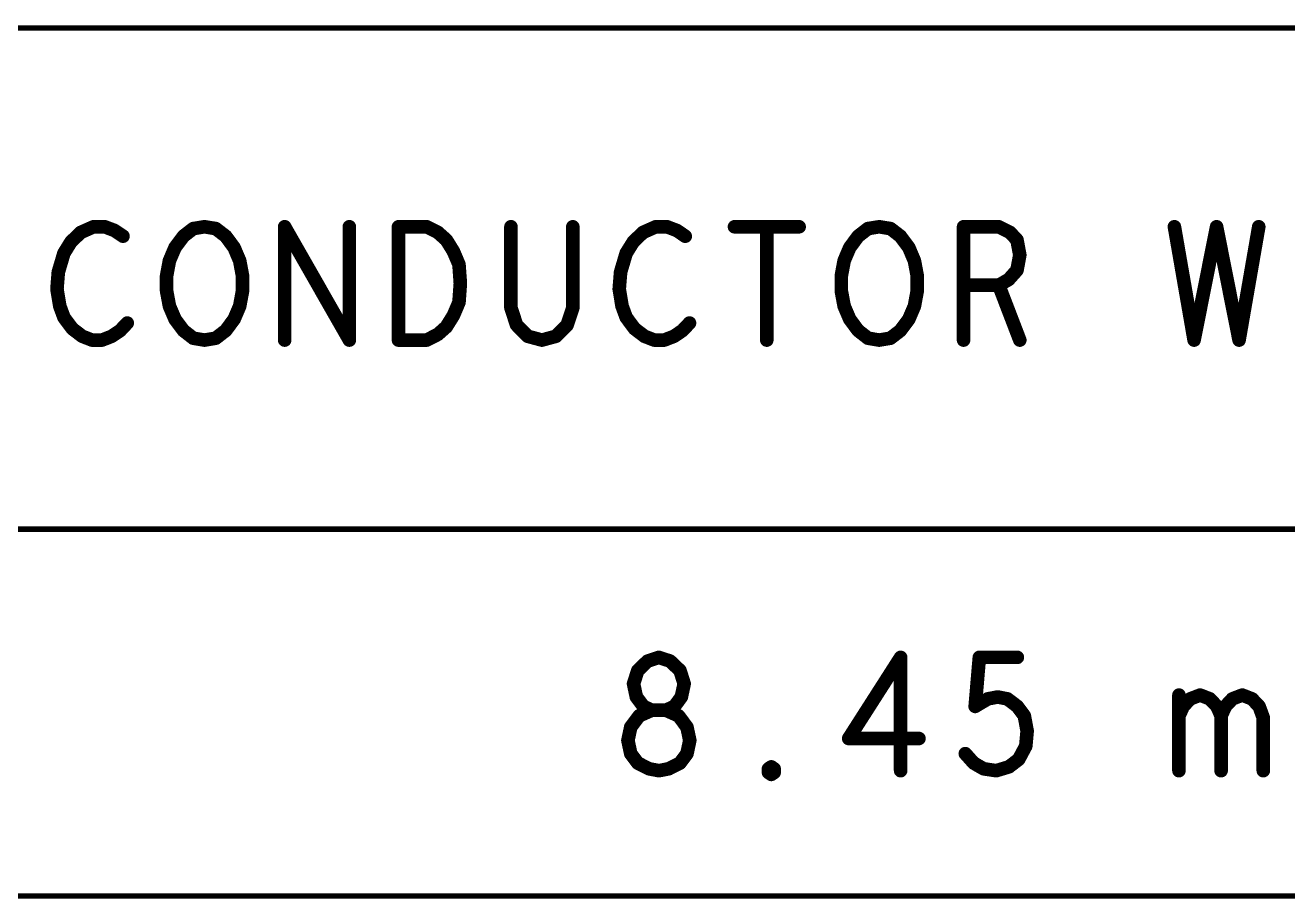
# Model space of a CAD drawing. Extents: x -14.2 to 19.9, y -5.2 to 16.9.
# Drawn here: x -9.905 to -8.513, y 5.677 to 6.641 of the extents above; entities that cross this region are included whole.
import ezdxf

# ---------------------------------------------------------------- set-up
doc = ezdxf.new("R2010")
doc.units = 0
doc.layers.get('0').update_dxf_attribs({"linetype": 'CONTINUOUS'})
doc.layers.add('FAB', color=2, linetype='CONTINUOUS')

# ---------------------------------------------------------------- blocks, each defined once
blk = doc.blocks.new('ROUND_105')
at = {"const_width": 0.0075}
blk.add_lwpolyline([(-0.00375, 0, 1), (0.00375, 0, 1)], format="xyb", close=True, dxfattribs=at)

msp = doc.modelspace()

# ---------------------------------------------------------------- linework, layer by layer
at = {"layer": 'FAB'}
for points, const_width in [([(-1.9748, 6.6377), (-12.3898, 6.6377)], 0.006), ([(-9.8435, 6.4122), (-9.8543, 6.4018)], 0.015), ([(-9.8295, 6.4184), (-9.8435, 6.4122)], 0.015), ([(-9.8171, 6.4184), (-9.8295, 6.4184)], 0.015), ([(-9.8063, 6.4143), (-9.8171, 6.4184)], 0.015), ([(-9.797, 6.408), (-9.8063, 6.4143)], 0.015), ([(-9.7303, 6.408), (-9.7195, 6.4164)], 0.015), ([(-9.7195, 6.4164), (-9.7071, 6.4184)], 0.015), ([(-9.7071, 6.4184), (-9.6947, 6.4164)], 0.015), ([(-9.6947, 6.4164), (-9.6838, 6.408)], 0.015), ([(-9.6187, 6.2934), (-9.6187, 6.4184)], 0.015), ([(-9.6187, 6.4184), (-9.5474, 6.2934)], 0.015), ([(-9.5474, 6.2934), (-9.5474, 6.4184)], 0.015), ([(-9.4932, 6.2934), (-9.4932, 6.4184)], 0.015), ([(-9.4932, 6.4184), (-9.4622, 6.4184)], 0.015), ([(-9.4622, 6.4184), (-9.4498, 6.4122)], 0.015), ([(-9.4498, 6.4122), (-9.4405, 6.4039)], 0.015), ([(-9.3692, 6.4184), (-9.3692, 6.3289)], 0.015), ([(-9.301, 6.3289), (-9.301, 6.4184)], 0.015), ([(-9.2235, 6.4122), (-9.2343, 6.4018)], 0.015), ([(-9.2095, 6.4184), (-9.2235, 6.4122)], 0.015), ([(-9.1971, 6.4184), (-9.2095, 6.4184)], 0.015), ([(-9.1863, 6.4143), (-9.1971, 6.4184)], 0.015), ([(-9.177, 6.408), (-9.1863, 6.4143)], 0.015), ([(-9.1227, 6.4184), (-9.0514, 6.4184)], 0.015), ([(-9.0871, 6.4184), (-9.0871, 6.2934)], 0.015), ([(-8.9863, 6.408), (-8.9755, 6.4164)], 0.015), ([(-8.9755, 6.4164), (-8.9631, 6.4184)], 0.015), ([(-8.9631, 6.4184), (-8.9507, 6.4164)], 0.015), ([(-8.9507, 6.4164), (-8.9398, 6.408)], 0.015), ([(-8.8701, 6.2934), (-8.8701, 6.4184)], 0.015), ([(-8.8701, 6.4184), (-8.8313, 6.4184)], 0.015), ([(-8.8313, 6.4184), (-8.8189, 6.4122)], 0.015), ([(-8.8189, 6.4122), (-8.8112, 6.4039)], 0.015), ([(-8.6376, 6.4184), (-8.6159, 6.2934)], 0.015), ([(-8.6159, 6.2934), (-8.5911, 6.4184)], 0.015), ([(-8.5911, 6.4184), (-8.5663, 6.2934)], 0.015), ([(-8.5663, 6.2934), (-8.5446, 6.4184)], 0.015), ([(-9.8543, 6.4018), (-9.8621, 6.3893)], 0.015), ([(-9.7396, 6.3955), (-9.7303, 6.408)], 0.015), ([(-9.6838, 6.408), (-9.6745, 6.3955)], 0.015), ([(-9.4405, 6.4039), (-9.4327, 6.3914)], 0.015), ([(-9.2343, 6.4018), (-9.2421, 6.3893)], 0.015), ([(-8.9956, 6.3955), (-8.9863, 6.408)], 0.015), ([(-8.9398, 6.408), (-8.9305, 6.3955)], 0.015), ([(-8.8112, 6.4039), (-8.8081, 6.3872)], 0.015), ([(-9.8621, 6.3893), (-9.8683, 6.3684)], 0.015), ([(-9.7458, 6.3809), (-9.7396, 6.3955)], 0.015), ([(-9.6745, 6.3955), (-9.6683, 6.3809)], 0.015), ([(-9.4327, 6.3914), (-9.4265, 6.3768)], 0.015), ([(-9.2421, 6.3893), (-9.2483, 6.3684)], 0.015), ([(-9.0018, 6.3809), (-8.9956, 6.3955)], 0.015), ([(-8.9305, 6.3955), (-8.9243, 6.3809)], 0.015), ([(-8.8081, 6.3872), (-8.8112, 6.3705)], 0.015), ([(-9.7489, 6.3643), (-9.7458, 6.3809)], 0.015), ([(-9.6683, 6.3809), (-9.6652, 6.3643)], 0.015), ([(-9.4265, 6.3768), (-9.425, 6.3559)], 0.015), ([(-9.0049, 6.3643), (-9.0018, 6.3809)], 0.015), ([(-8.9243, 6.3809), (-8.9212, 6.3643)], 0.015), ([(-8.8112, 6.3705), (-8.8205, 6.3601)], 0.015), ([(-9.8683, 6.3684), (-9.8698, 6.3497)], 0.015), ([(-9.7489, 6.3476), (-9.7489, 6.3643)], 0.015), ([(-9.6652, 6.3643), (-9.6652, 6.3476)], 0.015), ([(-9.425, 6.3559), (-9.4265, 6.3351)], 0.015), ([(-9.2483, 6.3684), (-9.2498, 6.3497)], 0.015), ([(-9.0049, 6.3476), (-9.0049, 6.3643)], 0.015), ([(-8.9212, 6.3643), (-8.9212, 6.3476)], 0.015), ([(-8.8205, 6.3601), (-8.8313, 6.3539)], 0.015), ([(-9.8698, 6.3497), (-9.8667, 6.3309)], 0.015), ([(-9.7458, 6.3309), (-9.7489, 6.3476)], 0.015), ([(-9.6652, 6.3476), (-9.6683, 6.3309)], 0.015), ([(-9.2498, 6.3497), (-9.2467, 6.3309)], 0.015), ([(-9.0018, 6.3309), (-9.0049, 6.3476)], 0.015), ([(-8.9212, 6.3476), (-8.9243, 6.3309)], 0.015), ([(-8.8313, 6.3539), (-8.8701, 6.3539)], 0.015), ([(-8.8313, 6.3539), (-8.8081, 6.2934)], 0.015), ([(-9.8667, 6.3309), (-9.8621, 6.3184)], 0.015), ([(-9.7396, 6.3164), (-9.7458, 6.3309)], 0.015), ([(-9.6683, 6.3309), (-9.6745, 6.3164)], 0.015), ([(-9.4265, 6.3351), (-9.4327, 6.3205)], 0.015), ([(-9.3692, 6.3289), (-9.363, 6.3101)], 0.015), ([(-9.3072, 6.3101), (-9.301, 6.3289)], 0.015), ([(-9.2467, 6.3309), (-9.2421, 6.3184)], 0.015), ([(-8.9956, 6.3164), (-9.0018, 6.3309)], 0.015), ([(-8.9243, 6.3309), (-8.9305, 6.3164)], 0.015), ([(-9.8621, 6.3184), (-9.8528, 6.3059)], 0.015), ([(-9.7303, 6.3039), (-9.7396, 6.3164)], 0.015), ([(-9.6745, 6.3164), (-9.6838, 6.3039)], 0.015), ([(-9.4327, 6.3205), (-9.4405, 6.308)], 0.015), ([(-9.2421, 6.3184), (-9.2328, 6.3059)], 0.015), ([(-8.9863, 6.3039), (-8.9956, 6.3164)], 0.015), ([(-8.9305, 6.3164), (-8.9398, 6.3039)], 0.015), ([(-9.8528, 6.3059), (-9.8419, 6.2976)], 0.015), ([(-9.8094, 6.2976), (-9.8001, 6.3039)], 0.015), ([(-9.8001, 6.3039), (-9.7923, 6.3122)], 0.015), ([(-9.7195, 6.2955), (-9.7303, 6.3039)], 0.015), ([(-9.6838, 6.3039), (-9.6947, 6.2955)], 0.015), ([(-9.4498, 6.2997), (-9.4622, 6.2934)], 0.015), ([(-9.4405, 6.308), (-9.4498, 6.2997)], 0.015), ([(-9.363, 6.3101), (-9.3506, 6.2976)], 0.015), ([(-9.3196, 6.2976), (-9.3072, 6.3101)], 0.015), ([(-9.2328, 6.3059), (-9.2219, 6.2976)], 0.015), ([(-9.1894, 6.2976), (-9.1801, 6.3039)], 0.015), ([(-9.1801, 6.3039), (-9.1723, 6.3122)], 0.015), ([(-8.9755, 6.2955), (-8.9863, 6.3039)], 0.015), ([(-8.9398, 6.3039), (-8.9507, 6.2955)], 0.015), ([(-9.8419, 6.2976), (-9.8311, 6.2934)], 0.015), ([(-9.8311, 6.2934), (-9.8202, 6.2934)], 0.015), ([(-9.8202, 6.2934), (-9.8094, 6.2976)], 0.015), ([(-9.7071, 6.2934), (-9.7195, 6.2955)], 0.015), ([(-9.6947, 6.2955), (-9.7071, 6.2934)], 0.015), ([(-9.4622, 6.2934), (-9.4932, 6.2934)], 0.015), ([(-9.3506, 6.2976), (-9.3351, 6.2934)], 0.015), ([(-9.3351, 6.2934), (-9.3196, 6.2976)], 0.015), ([(-9.2219, 6.2976), (-9.2111, 6.2934)], 0.015), ([(-9.2111, 6.2934), (-9.2002, 6.2934)], 0.015), ([(-9.2002, 6.2934), (-9.1894, 6.2976)], 0.015), ([(-8.9631, 6.2934), (-8.9755, 6.2955)], 0.015), ([(-8.9507, 6.2955), (-8.9631, 6.2934)], 0.015), ([(-12.3866, 6.0848), (-1.9736, 6.0848)], 0.006), ([(-9.2293, 5.9289), (-9.2185, 5.9393)], 0.015), ([(-9.2185, 5.9393), (-9.2061, 5.9434)], 0.015), ([(-9.2061, 5.9434), (-9.1937, 5.9393)], 0.015), ([(-9.1937, 5.9393), (-9.1828, 5.9289)], 0.015), ([(-8.9395, 5.9434), (-8.9968, 5.8539)], 0.015), ([(-8.9395, 5.8184), (-8.9395, 5.9434)], 0.015), ([(-8.8573, 5.8893), (-8.8527, 5.9434)], 0.015), ([(-8.8527, 5.9434), (-8.8108, 5.9434)], 0.015), ([(-9.234, 5.9143), (-9.2293, 5.9289)], 0.015), ([(-9.1828, 5.9289), (-9.1782, 5.9143)], 0.015), ([(-9.2309, 5.8997), (-9.234, 5.9143)], 0.015), ([(-9.1782, 5.9143), (-9.1813, 5.8997)], 0.015), ([(-9.2231, 5.8893), (-9.2309, 5.8997)], 0.015), ([(-9.1813, 5.8997), (-9.189, 5.8893)], 0.015), ([(-8.8434, 5.8976), (-8.8573, 5.8893)], 0.015), ([(-8.8325, 5.8997), (-8.8434, 5.8976)], 0.015), ([(-8.8217, 5.8976), (-8.8325, 5.8997)], 0.015), ([(-8.8108, 5.8893), (-8.8217, 5.8976)], 0.015), ([(-8.6326, 5.8184), (-8.6326, 5.9018)], 0.015), ([(-8.6279, 5.8893), (-8.6202, 5.8976)], 0.015), ([(-8.6202, 5.8976), (-8.6093, 5.9018)], 0.015), ([(-8.6093, 5.9018), (-8.5985, 5.8976)], 0.015), ([(-8.5985, 5.8976), (-8.5907, 5.8893)], 0.015), ([(-8.5814, 5.8893), (-8.5737, 5.8976)], 0.015), ([(-8.5737, 5.8976), (-8.5628, 5.9018)], 0.015), ([(-8.5628, 5.9018), (-8.552, 5.8976)], 0.015), ([(-8.552, 5.8976), (-8.5442, 5.8893)], 0.015), ([(-9.2138, 5.8851), (-9.2278, 5.8789)], 0.015), ([(-9.2138, 5.8851), (-9.2231, 5.8893)], 0.015), ([(-9.1983, 5.8851), (-9.2138, 5.8851)], 0.015), ([(-9.1983, 5.8851), (-9.2138, 5.8851)], 0.015), ([(-9.189, 5.8893), (-9.1983, 5.8851)], 0.015), ([(-9.1844, 5.8789), (-9.1983, 5.8851)], 0.015), ([(-8.8031, 5.8789), (-8.8108, 5.8893)], 0.015), ([(-8.6326, 5.8789), (-8.6279, 5.8893)], 0.015), ([(-8.5907, 5.8893), (-8.5861, 5.8789)], 0.015), ([(-8.5861, 5.8789), (-8.5814, 5.8893)], 0.015), ([(-8.5442, 5.8893), (-8.5396, 5.8768)], 0.015), ([(-9.2278, 5.8789), (-9.2371, 5.8664)], 0.015), ([(-9.1751, 5.8664), (-9.1844, 5.8789)], 0.015), ([(-8.8, 5.8622), (-8.8031, 5.8789)], 0.015), ([(-8.5861, 5.8789), (-8.5861, 5.8184)], 0.015), ([(-8.5396, 5.8768), (-8.5396, 5.8184)], 0.015), ([(-9.2371, 5.8664), (-9.2402, 5.8518)], 0.015), ([(-9.172, 5.8518), (-9.1751, 5.8664)], 0.015), ([(-8.9968, 5.8539), (-8.9193, 5.8539)], 0.015), ([(-8.8015, 5.8455), (-8.8, 5.8622)], 0.015), ([(-9.2402, 5.8518), (-9.2371, 5.8372)], 0.015), ([(-9.1751, 5.8372), (-9.172, 5.8518)], 0.015), ([(-8.8093, 5.8309), (-8.8015, 5.8455)], 0.015), ([(-9.2371, 5.8372), (-9.2293, 5.8268)], 0.015), ([(-9.2293, 5.8268), (-9.2169, 5.8205)], 0.015), ([(-9.1952, 5.8205), (-9.1828, 5.8268)], 0.015), ([(-9.1828, 5.8268), (-9.1751, 5.8372)], 0.015), ([(-8.8682, 5.8372), (-8.8589, 5.8268)], 0.015), ([(-8.8589, 5.8268), (-8.848, 5.8205)], 0.015), ([(-8.8201, 5.8226), (-8.8093, 5.8309)], 0.015), ([(-9.2169, 5.8205), (-9.2061, 5.8184)], 0.015), ([(-9.2061, 5.8184), (-9.1952, 5.8205)], 0.015), ([(-9.0852, 5.8205), (-9.0821, 5.8226)], 0.015), ([(-9.0852, 5.8164), (-9.0852, 5.8205)], 0.015), ([(-9.0821, 5.8143), (-9.0852, 5.8164)], 0.015), ([(-9.0821, 5.8226), (-9.079, 5.8205)], 0.015), ([(-9.079, 5.8164), (-9.0821, 5.8143)], 0.015), ([(-9.079, 5.8205), (-9.079, 5.8164)], 0.015), ([(-8.848, 5.8205), (-8.8341, 5.8184)], 0.015), ([(-8.8341, 5.8184), (-8.8201, 5.8226)], 0.015), ([(-12.3806, 5.6801), (-1.9696, 5.6801)], 0.006)]:
    msp.add_lwpolyline(points, dxfattribs=dict(at, const_width=const_width))

# ---------------------------------------------------------------- block references
for p in [(-9.8435, 6.4122), (-9.8435, 6.4122), (-9.8295, 6.4184), (-9.8295, 6.4184), (-9.8171, 6.4184), (-9.8171, 6.4184), (-9.8063, 6.4143), (-9.8063, 6.4143), (-9.7195, 6.4164), (-9.7195, 6.4164), (-9.7071, 6.4184), (-9.7071, 6.4184), (-9.6947, 6.4164), (-9.6947, 6.4164), (-9.6187, 6.4184), (-9.6187, 6.4184), (-9.5474, 6.4184), (-9.4932, 6.4184), (-9.4932, 6.4184), (-9.4622, 6.4184), (-9.4622, 6.4184), (-9.4498, 6.4122), (-9.4498, 6.4122), (-9.3692, 6.4184), (-9.301, 6.4184), (-9.2235, 6.4122), (-9.2235, 6.4122), (-9.2095, 6.4184), (-9.2095, 6.4184), (-9.1971, 6.4184), (-9.1971, 6.4184), (-9.1863, 6.4143), (-9.1863, 6.4143), (-9.1227, 6.4184), (-9.0871, 6.4184), (-9.0514, 6.4184), (-8.9755, 6.4164), (-8.9755, 6.4164), (-8.9631, 6.4184), (-8.9631, 6.4184), (-8.9507, 6.4164), (-8.9507, 6.4164), (-8.8701, 6.4184), (-8.8701, 6.4184), (-8.8313, 6.4184), (-8.8313, 6.4184), (-8.8189, 6.4122), (-8.8189, 6.4122), (-8.6376, 6.4184), (-8.5911, 6.4184), (-8.5911, 6.4184), (-8.5446, 6.4184), (-9.8543, 6.4018), (-9.8543, 6.4018), (-9.797, 6.408), (-9.7303, 6.408), (-9.7303, 6.408), (-9.6838, 6.408), (-9.6838, 6.408), (-9.4405, 6.4039), (-9.4405, 6.4039), (-9.2343, 6.4018), (-9.2343, 6.4018), (-9.177, 6.408), (-8.9863, 6.408), (-8.9863, 6.408), (-8.9398, 6.408), (-8.9398, 6.408), (-8.8112, 6.4039), (-8.8112, 6.4039), (-9.8621, 6.3893), (-9.8621, 6.3893), (-9.7396, 6.3955), (-9.7396, 6.3955), (-9.6745, 6.3955), (-9.6745, 6.3955), (-9.4327, 6.3914), (-9.4327, 6.3914), (-9.2421, 6.3893), (-9.2421, 6.3893), (-8.9956, 6.3955), (-8.9956, 6.3955), (-8.9305, 6.3955), (-8.9305, 6.3955), (-8.8081, 6.3872), (-8.8081, 6.3872), (-9.7458, 6.3809), (-9.7458, 6.3809), (-9.6683, 6.3809), (-9.6683, 6.3809), (-9.4265, 6.3768), (-9.4265, 6.3768), (-9.0018, 6.3809), (-9.0018, 6.3809), (-8.9243, 6.3809), (-8.9243, 6.3809), (-8.8112, 6.3705), (-8.8112, 6.3705), (-9.8683, 6.3684), (-9.8683, 6.3684), (-9.7489, 6.3643), (-9.7489, 6.3643), (-9.6652, 6.3643), (-9.6652, 6.3643), (-9.425, 6.3559), (-9.425, 6.3559), (-9.2483, 6.3684), (-9.2483, 6.3684), (-9.0049, 6.3643), (-9.0049, 6.3643), (-8.9212, 6.3643), (-8.9212, 6.3643), (-8.8205, 6.3601), (-8.8205, 6.3601), (-9.8698, 6.3497), (-9.8698, 6.3497), (-9.7489, 6.3476), (-9.7489, 6.3476), (-9.6652, 6.3476), (-9.6652, 6.3476), (-9.2498, 6.3497), (-9.2498, 6.3497), (-9.0049, 6.3476), (-9.0049, 6.3476), (-8.9212, 6.3476), (-8.9212, 6.3476), (-8.8701, 6.3539), (-8.8313, 6.3539), (-8.8313, 6.3539), (-8.8313, 6.3539), (-9.8667, 6.3309), (-9.8667, 6.3309), (-9.7458, 6.3309), (-9.7458, 6.3309), (-9.6683, 6.3309), (-9.6683, 6.3309), (-9.4265, 6.3351), (-9.4265, 6.3351), (-9.3692, 6.3289), (-9.3692, 6.3289), (-9.301, 6.3289), (-9.301, 6.3289), (-9.2467, 6.3309), (-9.2467, 6.3309), (-9.0018, 6.3309), (-9.0018, 6.3309), (-8.9243, 6.3309), (-8.9243, 6.3309), (-9.8621, 6.3184), (-9.8621, 6.3184), (-9.7396, 6.3164), (-9.7396, 6.3164), (-9.6745, 6.3164), (-9.6745, 6.3164), (-9.4327, 6.3205), (-9.4327, 6.3205), (-9.2421, 6.3184), (-9.2421, 6.3184), (-8.9956, 6.3164), (-8.9956, 6.3164), (-8.9305, 6.3164), (-8.9305, 6.3164), (-9.8528, 6.3059), (-9.8528, 6.3059), (-9.8001, 6.3039), (-9.8001, 6.3039), (-9.7923, 6.3122), (-9.7303, 6.3039), (-9.7303, 6.3039), (-9.6838, 6.3039), (-9.6838, 6.3039), (-9.4498, 6.2997), (-9.4498, 6.2997), (-9.4405, 6.308), (-9.4405, 6.308), (-9.363, 6.3101), (-9.363, 6.3101), (-9.3072, 6.3101), (-9.3072, 6.3101), (-9.2328, 6.3059), (-9.2328, 6.3059), (-9.1801, 6.3039), (-9.1801, 6.3039), (-9.1723, 6.3122), (-8.9863, 6.3039), (-8.9863, 6.3039), (-8.9398, 6.3039), (-8.9398, 6.3039), (-9.8419, 6.2976), (-9.8419, 6.2976), (-9.8311, 6.2934), (-9.8311, 6.2934), (-9.8202, 6.2934), (-9.8202, 6.2934), (-9.8094, 6.2976), (-9.8094, 6.2976), (-9.7195, 6.2955), (-9.7195, 6.2955), (-9.7071, 6.2934), (-9.7071, 6.2934), (-9.6947, 6.2955), (-9.6947, 6.2955), (-9.6187, 6.2934), (-9.5474, 6.2934), (-9.5474, 6.2934), (-9.4932, 6.2934), (-9.4932, 6.2934), (-9.4622, 6.2934), (-9.4622, 6.2934), (-9.3506, 6.2976), (-9.3506, 6.2976), (-9.3351, 6.2934), (-9.3351, 6.2934), (-9.3196, 6.2976), (-9.3196, 6.2976), (-9.2219, 6.2976), (-9.2219, 6.2976), (-9.2111, 6.2934), (-9.2111, 6.2934), (-9.2002, 6.2934), (-9.2002, 6.2934), (-9.1894, 6.2976), (-9.1894, 6.2976), (-9.0871, 6.2934), (-8.9755, 6.2955), (-8.9755, 6.2955), (-8.9631, 6.2934), (-8.9631, 6.2934), (-8.9507, 6.2955), (-8.9507, 6.2955), (-8.8701, 6.2934), (-8.8081, 6.2934), (-8.6159, 6.2934), (-8.6159, 6.2934), (-8.5663, 6.2934), (-8.5663, 6.2934), (-9.2185, 5.9393), (-9.2185, 5.9393), (-9.2061, 5.9434), (-9.2061, 5.9434), (-9.1937, 5.9393), (-9.1937, 5.9393), (-8.9395, 5.9434), (-8.9395, 5.9434), (-8.8527, 5.9434), (-8.8527, 5.9434), (-8.8108, 5.9434), (-9.2293, 5.9289), (-9.2293, 5.9289), (-9.1828, 5.9289), (-9.1828, 5.9289), (-9.234, 5.9143), (-9.234, 5.9143), (-9.1782, 5.9143), (-9.1782, 5.9143), (-9.2309, 5.8997), (-9.2309, 5.8997), (-9.1813, 5.8997), (-9.1813, 5.8997), (-8.8434, 5.8976), (-8.8434, 5.8976), (-8.8325, 5.8997), (-8.8325, 5.8997), (-8.8217, 5.8976), (-8.8217, 5.8976), (-8.6326, 5.9018), (-8.6202, 5.8976), (-8.6202, 5.8976), (-8.6093, 5.9018), (-8.6093, 5.9018), (-8.5985, 5.8976), (-8.5985, 5.8976), (-8.5737, 5.8976), (-8.5737, 5.8976), (-8.5628, 5.9018), (-8.5628, 5.9018), (-8.552, 5.8976), (-8.552, 5.8976), (-9.2231, 5.8893), (-9.2231, 5.8893), (-9.2138, 5.8851), (-9.2138, 5.8851), (-9.2138, 5.8851), (-9.2138, 5.8851), (-9.1983, 5.8851), (-9.1983, 5.8851), (-9.1983, 5.8851), (-9.1983, 5.8851), (-9.189, 5.8893), (-9.189, 5.8893), (-8.8573, 5.8893), (-8.8573, 5.8893), (-8.8108, 5.8893), (-8.8108, 5.8893), (-8.6279, 5.8893), (-8.6279, 5.8893), (-8.5907, 5.8893), (-8.5907, 5.8893), (-8.5814, 5.8893), (-8.5814, 5.8893), (-8.5442, 5.8893), (-8.5442, 5.8893), (-9.2278, 5.8789), (-9.2278, 5.8789), (-9.1844, 5.8789), (-9.1844, 5.8789), (-8.8031, 5.8789), (-8.8031, 5.8789), (-8.6326, 5.8789), (-8.5861, 5.8789), (-8.5861, 5.8789), (-8.5861, 5.8789), (-8.5396, 5.8768), (-8.5396, 5.8768), (-9.2371, 5.8664), (-9.2371, 5.8664), (-9.1751, 5.8664), (-9.1751, 5.8664), (-8.9968, 5.8539), (-8.9968, 5.8539), (-8.9193, 5.8539), (-8.8, 5.8622), (-8.8, 5.8622), (-9.2402, 5.8518), (-9.2402, 5.8518), (-9.172, 5.8518), (-9.172, 5.8518), (-8.8015, 5.8455), (-8.8015, 5.8455), (-9.2371, 5.8372), (-9.2371, 5.8372), (-9.2293, 5.8268), (-9.2293, 5.8268), (-9.1828, 5.8268), (-9.1828, 5.8268), (-9.1751, 5.8372), (-9.1751, 5.8372), (-8.8682, 5.8372), (-8.8589, 5.8268), (-8.8589, 5.8268), (-8.8093, 5.8309), (-8.8093, 5.8309), (-9.2169, 5.8205), (-9.2169, 5.8205), (-9.2061, 5.8184), (-9.2061, 5.8184), (-9.1952, 5.8205), (-9.1952, 5.8205), (-9.0852, 5.8205), (-9.0852, 5.8205), (-9.0852, 5.8164), (-9.0852, 5.8164), (-9.0821, 5.8226), (-9.0821, 5.8226), (-9.0821, 5.8143), (-9.0821, 5.8143), (-9.079, 5.8205), (-9.079, 5.8205), (-9.079, 5.8164), (-9.079, 5.8164), (-8.9395, 5.8184), (-8.848, 5.8205), (-8.848, 5.8205), (-8.8341, 5.8184), (-8.8341, 5.8184), (-8.8201, 5.8226), (-8.8201, 5.8226), (-8.6326, 5.8184), (-8.5861, 5.8184), (-8.5396, 5.8184)]:
    msp.add_blockref('ROUND_105', p, dxfattribs=at)

doc.saveas('drawing.dxf')
